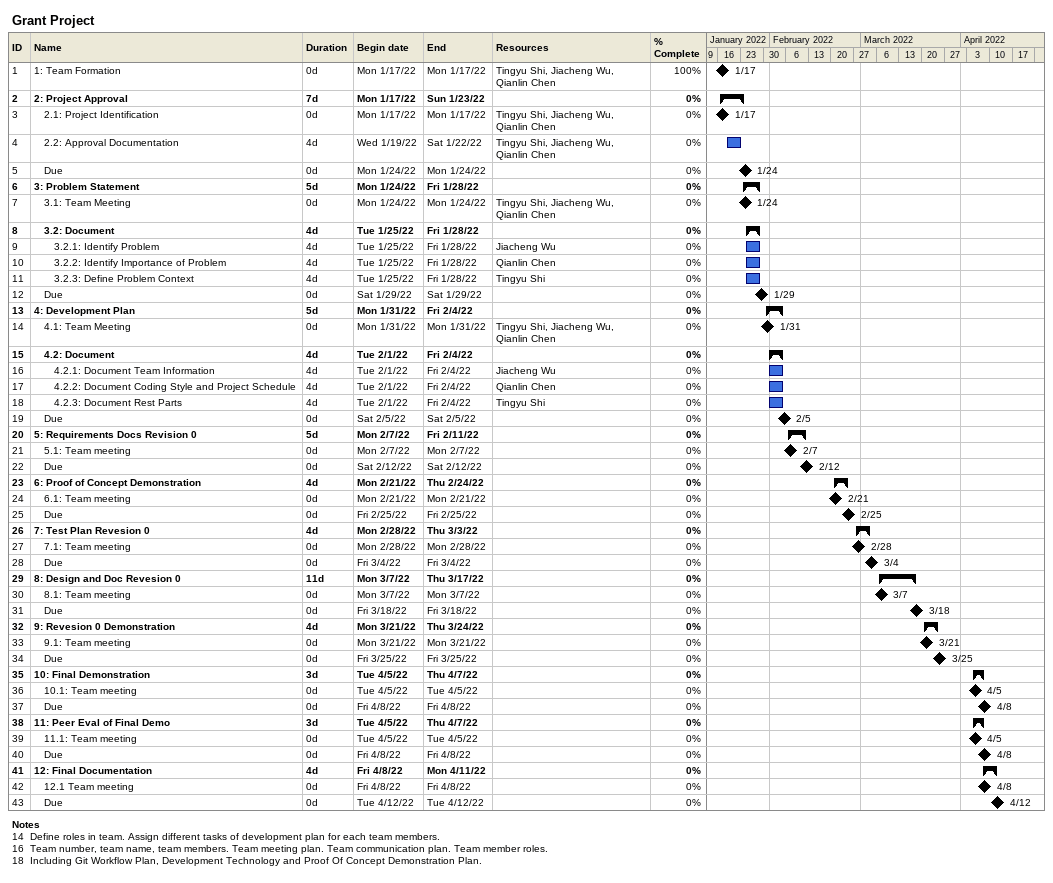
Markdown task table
Grant Project

| ID | Level | Task | Duration | Start | Finish | Resources | % complete |
|---|---|---|---|---|---|---|---|
| 1 | 1 | 1: Team Formation | 0d | 2022-01-17 | 2022-01-17 | Tingyu Shi, Jiacheng Wu, Qianlin Chen | 100 |
| 2 | 1 | **2: Project Approval** | 7d | 2022-01-17 | 2022-01-23 |  | 0 |
| 3 | 2 | 2.1: Project Identification | 0d | 2022-01-17 | 2022-01-17 | Tingyu Shi, Jiacheng Wu, Qianlin Chen | 0 |
| 4 | 2 | 2.2: Approval Documentation | 4d | 2022-01-19 | 2022-01-22 | Tingyu Shi, Jiacheng Wu, Qianlin Chen | 0 |
| 5 | 2 | Due | 0d | 2022-01-24 | 2022-01-24 |  | 0 |
| 6 | 1 | **3: Problem Statement** | 5d | 2022-01-24 | 2022-01-28 |  | 0 |
| 7 | 2 | 3.1: Team Meeting | 0d | 2022-01-24 | 2022-01-24 | Tingyu Shi, Jiacheng Wu, Qianlin Chen | 0 |
| 8 | 2 | **3.2: Document** | 4d | 2022-01-25 | 2022-01-28 |  | 0 |
| 9 | 3 | 3.2.1: Identify Problem | 4d | 2022-01-25 | 2022-01-28 | Jiacheng Wu | 0 |
| 10 | 3 | 3.2.2: Identify Importance of Problem | 4d | 2022-01-25 | 2022-01-28 | Qianlin Chen | 0 |
| 11 | 3 | 3.2.3: Define Problem Context | 4d | 2022-01-25 | 2022-01-28 | Tingyu Shi | 0 |
| 12 | 2 | Due | 0d | 2022-01-29 | 2022-01-29 |  | 0 |
| 13 | 1 | **4: Development Plan** | 5d | 2022-01-31 | 2022-02-04 |  | 0 |
| 14 | 2 | 4.1: Team Meeting | 0d | 2022-01-31 | 2022-01-31 | Tingyu Shi, Jiacheng Wu, Qianlin Chen | 0 |
| 15 | 2 | **4.2: Document** | 4d | 2022-02-01 | 2022-02-04 |  | 0 |
| 16 | 3 | 4.2.1: Document Team Information | 4d | 2022-02-01 | 2022-02-04 | Jiacheng Wu | 0 |
| 17 | 3 | 4.2.2: Document Coding Style and Project Schedule | 4d | 2022-02-01 | 2022-02-04 | Qianlin Chen | 0 |
| 18 | 3 | 4.2.3: Document Rest Parts | 4d | 2022-02-01 | 2022-02-04 | Tingyu Shi | 0 |
| 19 | 2 | Due | 0d | 2022-02-05 | 2022-02-05 |  | 0 |
| 20 | 1 | **5: Requirements Docs Revision 0** | 5d | 2022-02-07 | 2022-02-11 |  | 0 |
| 21 | 2 | 5.1: Team meeting | 0d | 2022-02-07 | 2022-02-07 |  | 0 |
| 22 | 2 | Due | 0d | 2022-02-12 | 2022-02-12 |  | 0 |
| 23 | 1 | **6: Proof of Concept Demonstration** | 4d | 2022-02-21 | 2022-02-24 |  | 0 |
| 24 | 2 | 6.1: Team meeting | 0d | 2022-02-21 | 2022-02-21 |  | 0 |
| 25 | 2 | Due | 0d | 2022-02-25 | 2022-02-25 |  | 0 |
| 26 | 1 | **7: Test Plan Revesion 0** | 4d | 2022-02-28 | 2022-03-03 |  | 0 |
| 27 | 2 | 7.1: Team meeting | 0d | 2022-02-28 | 2022-02-28 |  | 0 |
| 28 | 2 | Due | 0d | 2022-03-04 | 2022-03-04 |  | 0 |
| 29 | 1 | **8: Design and Doc Revesion 0** | 11d | 2022-03-07 | 2022-03-17 |  | 0 |
| 30 | 2 | 8.1: Team meeting | 0d | 2022-03-07 | 2022-03-07 |  | 0 |
| 31 | 2 | Due | 0d | 2022-03-18 | 2022-03-18 |  | 0 |
| 32 | 1 | **9: Revesion 0 Demonstration** | 4d | 2022-03-21 | 2022-03-24 |  | 0 |
| 33 | 2 | 9.1: Team meeting | 0d | 2022-03-21 | 2022-03-21 |  | 0 |
| 34 | 2 | Due | 0d | 2022-03-25 | 2022-03-25 |  | 0 |
| 35 | 1 | **10: Final Demonstration** | 3d | 2022-04-05 | 2022-04-07 |  | 0 |
| 36 | 2 | 10.1: Team meeting | 0d | 2022-04-05 | 2022-04-05 |  | 0 |
| 37 | 2 | Due | 0d | 2022-04-08 | 2022-04-08 |  | 0 |
| 38 | 1 | **11: Peer Eval of Final Demo** | 3d | 2022-04-05 | 2022-04-07 |  | 0 |
| 39 | 2 | 11.1: Team meeting | 0d | 2022-04-05 | 2022-04-05 |  | 0 |
| 40 | 2 | Due | 0d | 2022-04-08 | 2022-04-08 |  | 0 |
| 41 | 1 | **12: Final Documentation** | 4d | 2022-04-08 | 2022-04-11 |  | 0 |
| 42 | 2 | 12.1 Team meeting | 0d | 2022-04-08 | 2022-04-08 |  | 0 |
| 43 | 2 | Due | 0d | 2022-04-12 | 2022-04-12 |  | 0 |

Notes
- 14: Define roles in team. Assign different tasks of development plan for each team members.
- 16: Team number, team name, team members. Team meeting plan. Team communication plan. Team member roles.
- 18: Including Git Workflow Plan, Development Technology and Proof Of Concept Demonstration Plan.
